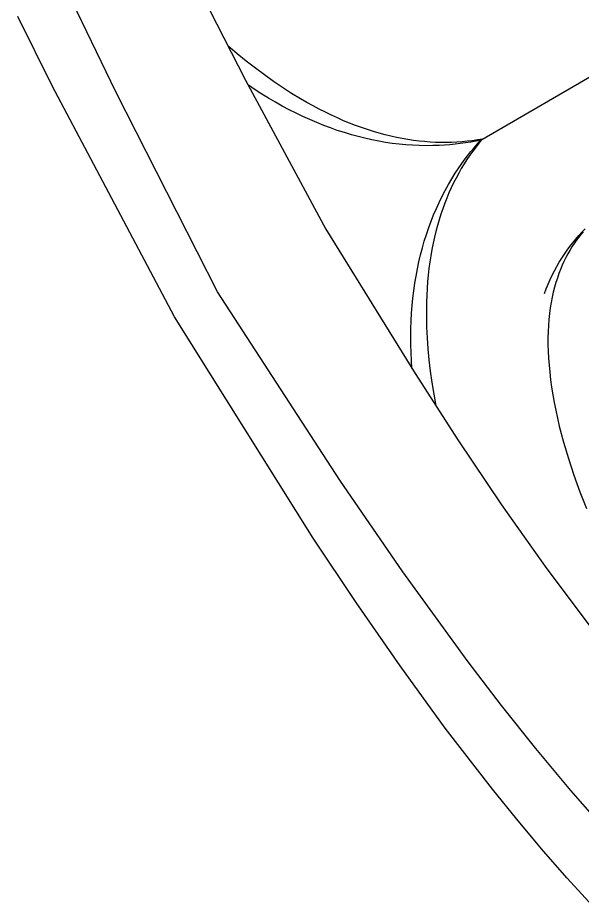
# Model space of a CAD drawing. Header units: millimetres. Extents: x 1933 to 24107, y 1228 to 18074.
# Drawn here: x 9575.7 to 9649.8, y 10880 to 10996.7 of the extents above; entities that cross this region are included whole.
import ezdxf

# ---------------------------------------------------------------- set-up
doc = ezdxf.new("R2010")
doc.units = ezdxf.units.MM
doc.layers.add('1', color=7, linetype='Continuous')

# ---------------------------------------------------------------- blocks, each defined once
blk = doc.blocks.new('Armchair 04_topt_dwgmodels.com')
at = {"color": 0}
for points in [[(-110.24, 579.85), (-105.32, 580.92), (-100.36, 581.9), (-95.37, 582.78), (-90.34, 583.58), (-80.32, 584.93), (-70.26, 585.99), (-60.16, 586.81), (-50.02, 587.45), (-15.74, 588.69)], [(-15.74, 588.69), (18.54, 587.45), (28.68, 586.81)], [(-102.68, 573.36), (-95.65, 574.74), (-88.56, 575.96), (-81.42, 577.03), (-74.24, 577.97), (-59.76, 579.49), (-45.17, 580.62), (-15.74, 582.17)], [(-15.74, 582.17), (13.68, 580.62), (28.28, 579.49)], [(-15.74, 565.74), (-37.99, 565.07), (-48.32, 564.56), (-58.62, 563.86), (-68.88, 562.91), (-79.1, 561.68)], [(-15.74, 542.02), (-15.97, 542.64), (-16.22, 543.27), (-16.48, 543.89), (-16.77, 544.51), (-17.07, 545.13), (-17.38, 545.74), (-17.72, 546.36), (-18.07, 546.96), (-18.45, 547.57), (-18.84, 548.17), (-19.24, 548.76), (-19.67, 549.36), (-20.12, 549.95), (-20.58, 550.53), (-21.06, 551.11), (-21.57, 551.68), (-22.09, 552.25), (-22.63, 552.81), (-23.19, 553.37), (-23.76, 553.92), (-24.36, 554.47), (-24.98, 555.01), (-25.62, 555.55), (-26.27, 556.08), (-26.95, 556.6), (-27.65, 557.11), (-28.36, 557.62), (-29.1, 558.12), (-29.86, 558.62), (-30.63, 559.1), (-31.43, 559.58), (-32.25, 560.05), (-33.46, 560.72), (-34.72, 561.36), (-36.01, 561.99), (-37.34, 562.6), (-38.71, 563.19), (-40.12, 563.76), (-41.55, 564.31), (-43.02, 564.84)], [(-37.21, 565.1), (-36.27, 564.63), (-35.34, 564.15), (-34.42, 563.65), (-33.51, 563.14), (-32.63, 562.61), (-31.76, 562.07), (-30.91, 561.51), (-30.08, 560.95), (-29.29, 560.38), (-28.49, 559.78), (-27.7, 559.16), (-26.97, 558.56), (-26.25, 557.95), (-25.53, 557.3), (-24.84, 556.64), (-24.18, 555.99), (-23.54, 555.33), (-22.91, 554.64), (-22.3, 553.94), (-21.72, 553.25), (-21.17, 552.55), (-20.63, 551.82), (-20.11, 551.09), (-19.61, 550.36), (-19.14, 549.63), (-18.69, 548.87), (-18.26, 548.11), (-17.85, 547.35), (-17.54, 546.73), (-17.24, 546.11), (-16.95, 545.47), (-16.68, 544.84), (-16.43, 544.2), (-16.18, 543.55), (-15.95, 542.91), (-15.74, 542.26)], [(-15.75, 542.26), (-15.53, 542.91), (-15.31, 543.55), (-15.06, 544.2), (-14.8, 544.84), (-14.53, 545.47), (-14.25, 546.11), (-13.95, 546.73), (-13.64, 547.35), (-13.23, 548.11), (-12.8, 548.87), (-12.34, 549.63), (-11.87, 550.36), (-11.38, 551.09), (-10.86, 551.82), (-10.32, 552.55), (-9.76, 553.25), (-9.19, 553.94), (-8.58, 554.64), (-7.95, 555.33), (-7.31, 555.99), (-6.65, 556.64), (-5.95, 557.3), (-5.23, 557.95), (-4.52, 558.56), (-3.78, 559.16), (-3, 559.78), (-2.19, 560.38), (-1.4, 560.95), (-0.57, 561.51), (0.27, 562.07), (1.14, 562.61), (2.03, 563.14), (2.93, 563.65), (3.85, 564.15), (4.78, 564.63), (5.73, 565.1)], [(16.84, 564.56), (6.51, 565.07), (-15.74, 565.74)], [(-15.74, 542.02), (-15.51, 542.64), (-15.27, 543.27), (-15, 543.89), (-14.72, 544.51), (-14.42, 545.13), (-14.1, 545.74), (-13.77, 546.36), (-13.41, 546.96), (-13.04, 547.57), (-12.65, 548.17), (-12.24, 548.76), (-11.82, 549.36), (-11.37, 549.95), (-10.91, 550.53), (-10.42, 551.11), (-9.92, 551.68), (-9.4, 552.25), (-8.86, 552.81), (-8.3, 553.37), (-7.72, 553.92), (-7.12, 554.47), (-6.51, 555.01), (-5.87, 555.55), (-5.21, 556.08), (-4.54, 556.6), (-3.84, 557.11), (-3.12, 557.62), (-2.39, 558.12), (-1.63, 558.62), (-0.85, 559.1), (-0.06, 559.58), (0.76, 560.05), (1.97, 560.72), (3.23, 561.36), (4.52, 561.99), (5.86, 562.6), (7.22, 563.19), (8.63, 563.76), (10.07, 564.31), (11.54, 564.84)], [(-32.89, 536.66), (-33.06, 537.11), (-33.24, 537.56), (-33.44, 538.02), (-33.65, 538.47), (-33.89, 538.93), (-34.14, 539.39), (-34.41, 539.85), (-34.7, 540.31), (-35.01, 540.78), (-35.34, 541.24), (-35.69, 541.7), (-36.07, 542.16), (-36.47, 542.63), (-36.89, 543.09), (-37.33, 543.55), (-37.81, 544.02), (-38.32, 544.49), (-38.85, 544.94), (-39.41, 545.4), (-40, 545.85), (-40.62, 546.3), (-41.27, 546.75), (-41.95, 547.19), (-42.66, 547.63), (-43.4, 548.05), (-44.18, 548.48), (-44.99, 548.89), (-45.83, 549.29), (-46.69, 549.69), (-47.59, 550.07), (-48.51, 550.45), (-49.45, 550.81), (-50.41, 551.16), (-51.4, 551.49), (-52.41, 551.82), (-53.44, 552.13), (-55.55, 552.71), (-57.73, 553.23), (-59.97, 553.69), (-62.26, 554.09), (-64.59, 554.42)], [(-37.39, 545.11), (-36.97, 544.59), (-36.56, 544.07), (-36.18, 543.54), (-35.81, 543.01), (-35.45, 542.47), (-35.12, 541.92), (-34.8, 541.37), (-34.5, 540.82), (-34.22, 540.26), (-33.95, 539.7), (-33.7, 539.13), (-33.47, 538.56), (-33.25, 537.98), (-33.05, 537.41), (-32.86, 536.82), (-32.69, 536.24)], [(-15.74, 542.02), (-15.74, 523.54)]]:
    blk.add_lwpolyline(points, dxfattribs=at)

msp = doc.modelspace()

# ---------------------------------------------------------------- block references
at = {"layer": '1', "color": 36, "rotation": 120}
msp.add_blockref('Armchair 04_topt_dwgmodels.com', (10098.22, 11265.4), dxfattribs=at)

doc.saveas('drawing.dxf')
